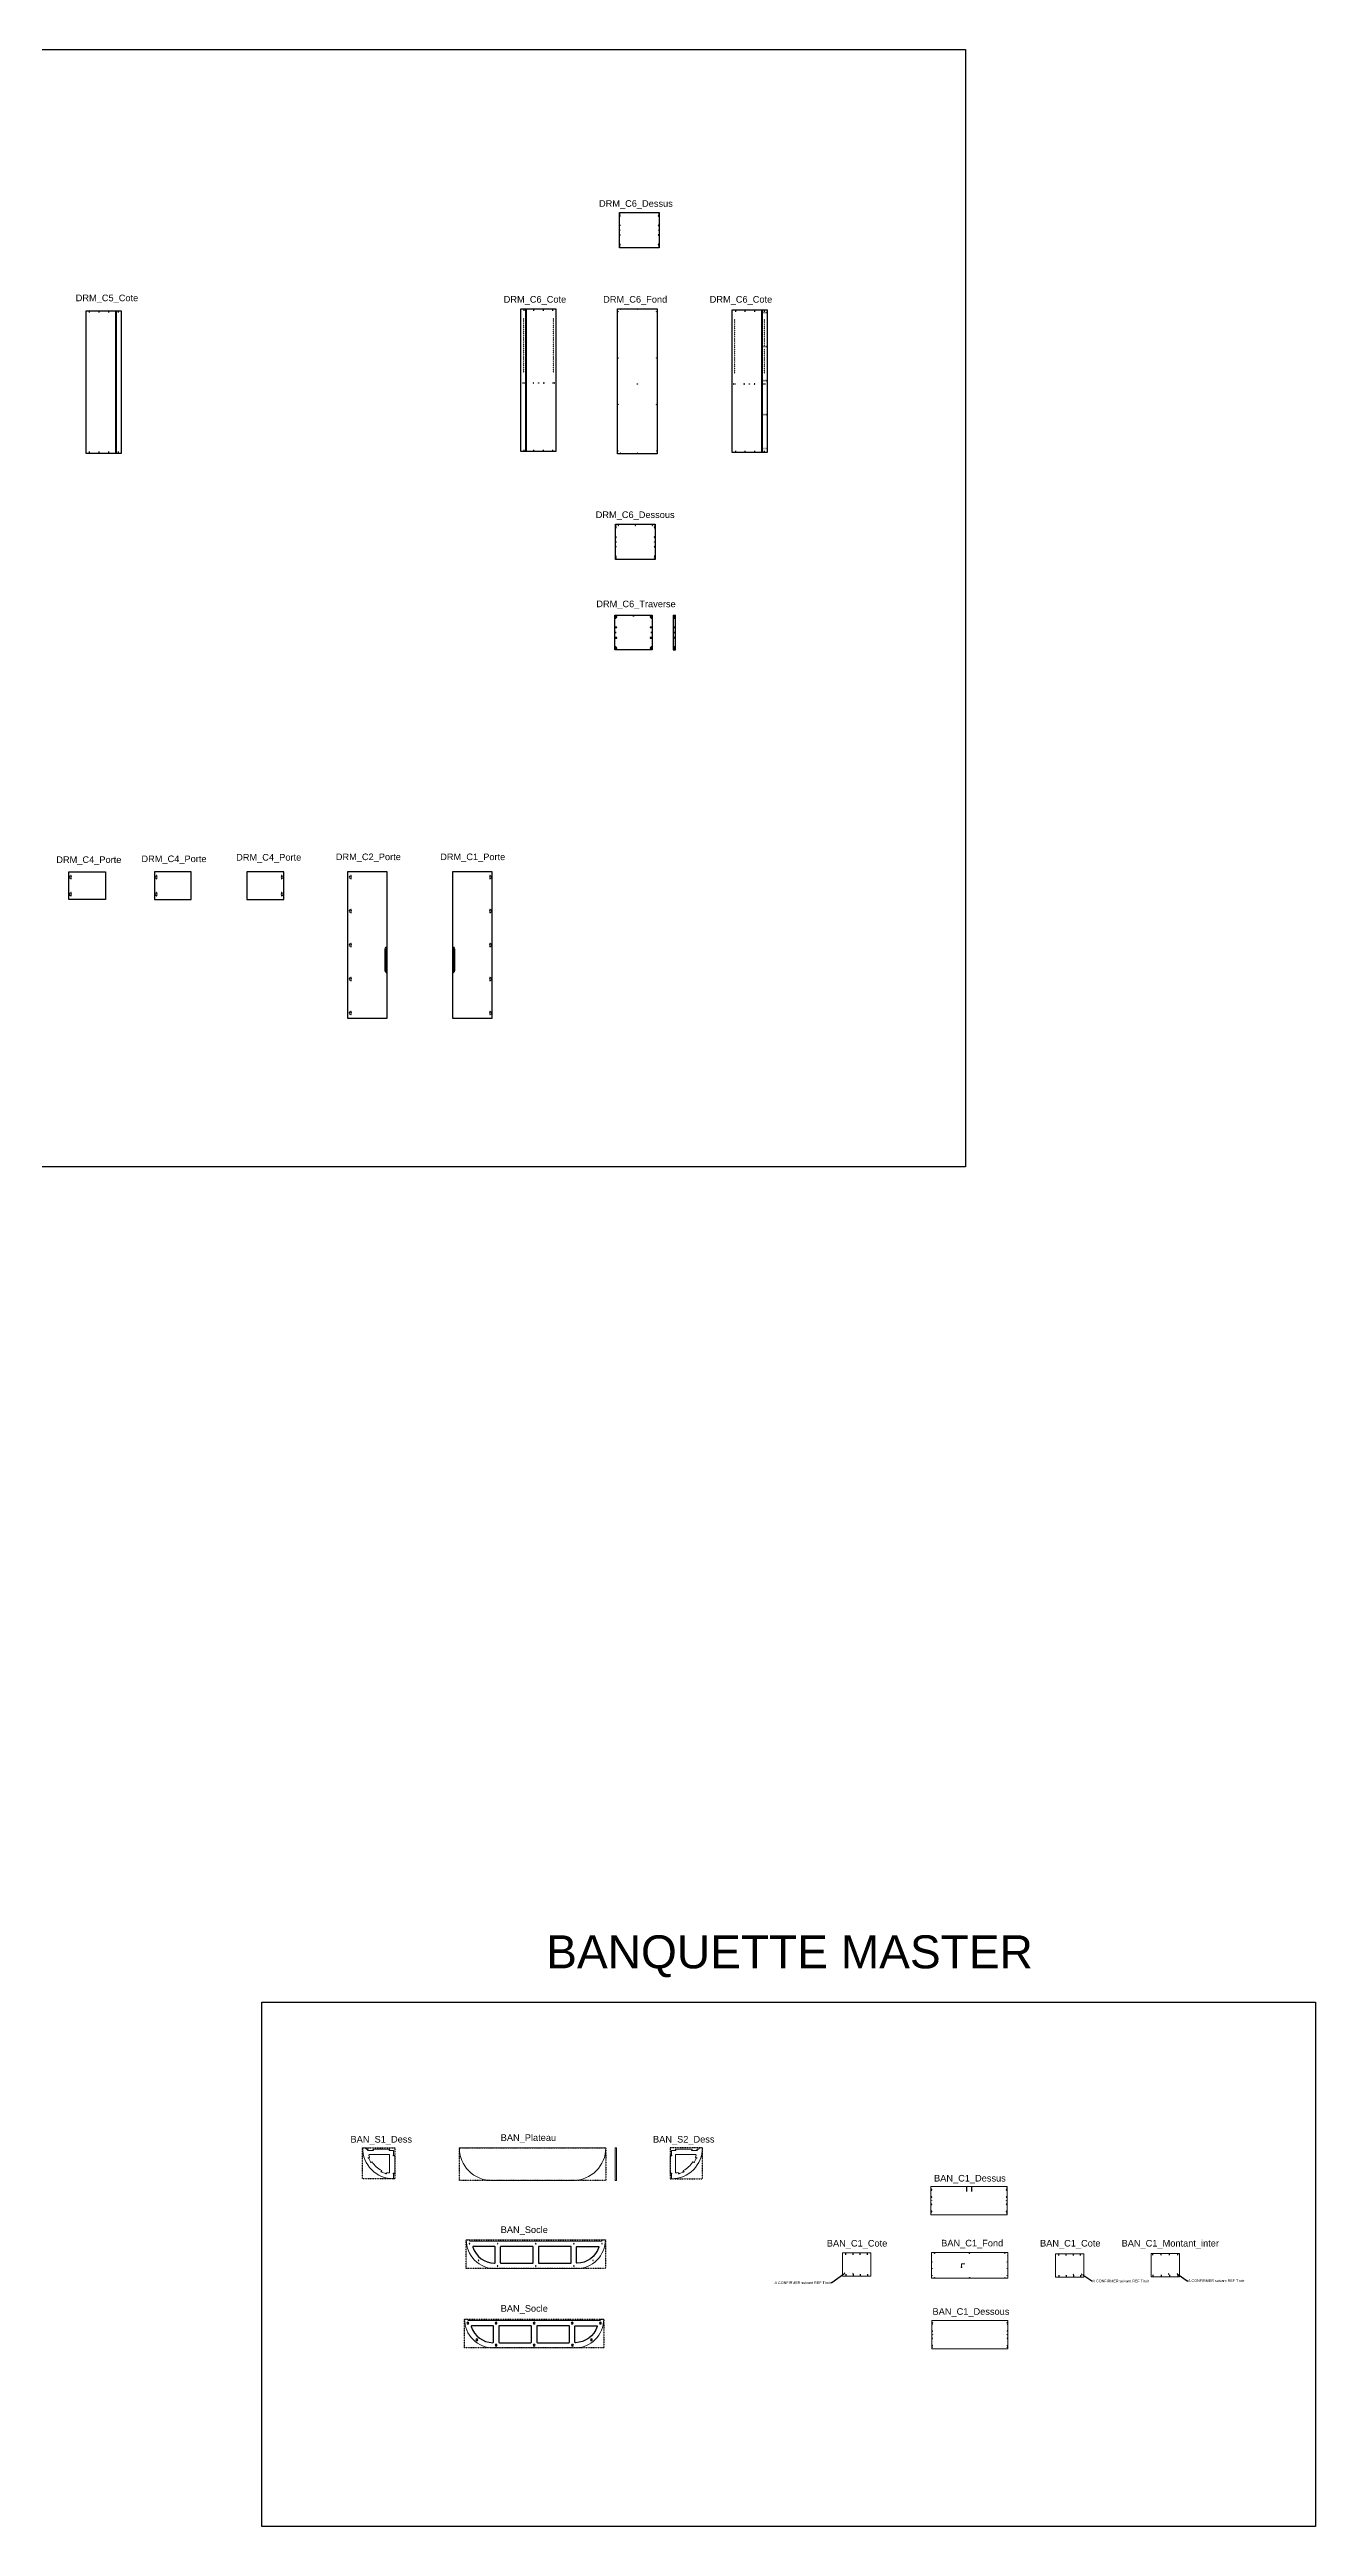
# Model space of a CAD drawing. Header units: millimetres. Extents: x 22572 to 140558, y -12987 to 35546.
# Drawn here: x 121379 to 140558, y -2994 to 34524 of the extents above; entities that cross this region are included whole.
import ezdxf
from ezdxf import colors
from ezdxf.entities.mleader import LeaderData, LeaderLine
from ezdxf.math import Vec2, Vec3

# ---------------------------------------------------------------- set-up
doc = ezdxf.new("R2010")
doc.units = ezdxf.units.MM
doc.linetypes.add('_..__..__..__.._', pattern=[1.8, 0.9, -0.9])
doc.linetypes.add('________________', pattern=[0])
for name, color, linetype in [('Brut', 92, '_..__..__..__.._'), ('Parcours', 30, 'Continuous'), ('Percage 35 prof.14', 54, 'Continuous'), ('Percage 4 prof.total', 20, 'Continuous'), ('Percage 5 prof.9', 200, 'Continuous'), ('Percage 8 prof.14', 160, 'Continuous'), ('Percage 8 prof.total', 240, 'Continuous'), ('Percage chant 10 prof.77', 160, 'Continuous'), ('Percage chant 8 prof.28', 10, 'Continuous'), ('Poche prof.16', 92, 'Continuous'), ('Pointage', 10, 'Continuous'), ('Rainure prof.11', 160, 'Continuous'), ('TEXTE', 7, 'Continuous')]:
    doc.layers.add(name, color=color, linetype=linetype)
doc.styles.add('MtXpl_IsonormD', font='I011000D.TTF')
doc.styles.add('Objet', font='arial.ttf', dxfattribs={"height": 100})
doc.styles.get("Standard").update_dxf_attribs({"font": 'arial.ttf', "height": 4})

msp = doc.modelspace()

# ---------------------------------------------------------------- hatches: boundary and pattern name
at = {"true_color": 0xe165e1}
msp.add_hatch(color=213, dxfattribs=at).paths.add_polyline_path([(135194, 932), (135194, 932), (135194, 932), (135194, 932), (135194, 932), (135194, 932), (135194, 932), (135194, 932), (135195, 932), (135195, 932), (135195, 932), (135195, 932), (135195, 932), (135195, 932), (135195, 932), (135195, 932), (135195, 932), (135195, 932), (135195, 932), (135195, 932), (135195, 933), (135195, 933), (135195, 933), (135195, 933), (135195, 933), (135195, 933), (135195, 933), (135195, 933), (135195, 933), (135195, 933), (135195, 933), (135194, 933), (135194, 933), (135194, 933), (135194, 933), (135194, 933), (135194, 933), (135194, 933), (135194, 933), (135194, 933), (135194, 933), (135194, 933), (135194, 933), (135194, 933), (135194, 933), (135193, 933), (135193, 933), (135193, 933), (135193, 933), (135193, 933), (135193, 933), (135193, 933), (135193, 933), (135193, 933), (135193, 933), (135193, 932), (135193, 932), (135193, 932), (135193, 932), (135193, 932), (135193, 932), (135193, 932), (135193, 932), (135193, 932), (135193, 932), (135193, 932), (135194, 932), (135194, 932), (135194, 932), (135194, 932), (135194, 932), (135194, 932)])

# ---------------------------------------------------------------- linework, layer by layer
for p, q in [((129996, 27333), (129996, 27314)), ((129996, 27314), (129999, 27314)), ((129999, 27314), (129999, 27333)), ((130252, 27333), (130252, 27314)), ((130252, 27314), (130255, 27314)), ((130255, 27314), (130255, 27333)), ((130509, 27333), (130509, 27314)), ((130509, 27314), (130512, 27314)), ((130512, 27314), (130512, 27333)), ((129972, 25935), (129944, 25935)), ((129944, 25927), (129972, 25927)), ((129963, 25912), (129944, 25912)), ((129944, 25909), (129963, 25909)), ((129963, 25909), (129963, 25912)), ((129972, 25931), (129972, 25935)), ((129972, 25927), (129972, 25931)), ((130225, 25956), (130225, 25937)), ((130225, 25937), (130228, 25937)), ((130228, 25937), (130228, 25956)), ((130481, 25935), (130481, 25927)), ((130509, 25935), (130481, 25935)), ((130481, 25927), (130509, 25927)), ((130490, 25912), (130490, 25909)), ((130509, 25912), (130490, 25912)), ((130490, 25909), (130509, 25909)), ((130825, 25956), (130863, 25956)), ((130825, 25956), (130825, 25432)), ((130842, 25956), (130842, 25937)), ((130842, 25937), (130845, 25937)), ((130845, 25937), (130845, 25956)), ((130863, 25432), (130863, 25956)), ((129972, 25776), (129944, 25776)), ((129944, 25768), (129972, 25768)), ((129963, 25695), (129944, 25695)), ((129944, 25692), (129963, 25692)), ((129972, 25618), (129944, 25618)), ((129944, 25610), (129972, 25610)), ((129963, 25692), (129963, 25695)), ((129972, 25772), (129972, 25776)), ((129972, 25768), (129972, 25772)), ((129972, 25614), (129972, 25618)), ((129972, 25610), (129972, 25614)), ((130481, 25776), (130481, 25768)), ((130509, 25776), (130481, 25776)), ((130481, 25768), (130509, 25768)), ((130481, 25618), (130481, 25610)), ((130509, 25618), (130481, 25618)), ((130481, 25610), (130509, 25610)), ((130490, 25695), (130490, 25692)), ((130509, 25695), (130490, 25695)), ((130490, 25692), (130509, 25692)), ((129963, 25478), (129944, 25478)), ((129944, 25475), (129963, 25475)), ((129972, 25460), (129944, 25460)), ((129944, 25452), (129972, 25452)), ((129963, 25475), (129963, 25478)), ((129972, 25456), (129972, 25460)), ((129972, 25452), (129972, 25456)), ((130481, 25460), (130481, 25452)), ((130509, 25460), (130481, 25460)), ((130481, 25452), (130509, 25452)), ((130490, 25478), (130490, 25475)), ((130509, 25478), (130490, 25478)), ((130490, 25475), (130509, 25475)), ((130825, 25432), (130863, 25432))]:
    msp.add_line(p, q)
at = {"color": 254, "linetype": '________________', "lineweight": 9, "true_color": 0xf0b1f0}
msp.add_line((135194, 932), (135198, 985), dxfattribs=at)
at = {"color": 213, "linetype": '________________', "lineweight": 9, "true_color": 0xe165e1}
msp.add_line((135198, 985), (135244, 985), dxfattribs=at)
for points in [[(95068, 34524), (135256, 34524), (135256, 17599), (95068, 17599)], [(130615, 32055), (130615, 31521), (130012, 31521), (130012, 32055)], [(121932, 28407), (121932, 30567), (122466, 30567), (122466, 28407)], [(129051, 30595), (129051, 28435), (128518, 28435), (128518, 30595)], [(129982, 28401), (129982, 30599), (130585, 30599), (130585, 28401)], [(132253, 30580), (132253, 28420), (131720, 28420), (131720, 30580)], [(130555, 27333), (130555, 26799), (129952, 26799), (129952, 27333)], [(130509, 25956), (130509, 25432), (129944, 25432), (129944, 25956)], [(121672, 21650), (121672, 22068), (122229, 22068), (122229, 21650)], [(123527, 21650), (123527, 22068), (122970, 22068), (122970, 21650)], [(124928, 21650), (124928, 22068), (124371, 22068), (124371, 21650)], [(126493, 19850), (126493, 22068), (125893, 22068), (125893, 19850)], [(127486, 19850), (128086, 19850), (128086, 22068), (127486, 22068)], [(124595, 4946), (140558, 4946), (140558, -2994), (124595, -2994)]]:
    msp.add_lwpolyline(points, close=True)
at = {"extrusion": (0, 0, -1)}
for points in [[(-126464, 20881, 0.229416), (-126493, 20940)], [(-127486, 20940, 0.229416), (-127515, 20881)], [(-126493, 20530, 0.229416), (-126464, 20589)], [(-127515, 20589, 0.229416), (-127486, 20530)]]:
    msp.add_lwpolyline(points, format="xyb", dxfattribs=at)
for points in [[(126464, 20589), (126464, 20881)], [(127515, 20881), (127515, 20589)]]:
    msp.add_lwpolyline(points)
for points in [[(126493, 20930, 0.392393), (126474, 20910), (126474, 20560, 0.392393), (126493, 20540)], [(127486, 20540, 0.392393), (127505, 20560), (127505, 20910, 0.392393), (127486, 20930)]]:
    msp.add_lwpolyline(points, format="xyb")
at = {"color": 7, "linetype": '________________', "lineweight": 9}
for points in [[(126589, 2274, -0.414714), (126122, 2741), (126172, 2741), (126172, 2731, 0.414214), (126182, 2721), (126202, 2721), (126202, 2702), (126282, 2702), (126282, 2721), (126528, 2721), (126528, 2702), (126589, 2702), (126589, 2622), (126609, 2622), (126609, 2355), (126589, 2355), (126589, 2274), (126589, 2274)], [(127586, 2740), (127588, 2740), (129805, 2740), (129806, 2740, -0.414214), (129313, 2247), (128079, 2247, -0.41637), (127588, 2740)], [(130803, 2274, 0.414714), (131271, 2741), (131221, 2741), (131221, 2731, -0.414214), (131211, 2721), (131191, 2721), (131191, 2702), (131110, 2702), (131110, 2721), (130864, 2721), (130864, 2702), (130803, 2702), (130803, 2622), (130784, 2622), (130784, 2355), (130803, 2355), (130803, 2274), (130804, 2274)]]:
    msp.add_lwpolyline(points, format="xyb", dxfattribs=at)
for points in [[(126480, 2348), (126487, 2368, 0.019387), (126517, 2361, 0.470034), (126529, 2371), (126529, 2631, 0.414214), (126519, 2641), (126228, 2641, 0.503847), (126218, 2628, 0.019387), (126228, 2600), (126210, 2590), (126247, 2519), (126265, 2529, 0.129878), (126412, 2397), (126405, 2377)], [(129967, 2247), (129950, 2247, -0.414214), (129949, 2248), (129949, 2740), (129950, 2740), (129967, 2740), (129969, 2740), (129969, 2248, -0.414214)], [(130913, 2348), (130905, 2368, -0.019387), (130876, 2361, -0.470034), (130864, 2371), (130864, 2631, -0.414214), (130874, 2641), (131164, 2641, -0.503847), (131174, 2628, -0.019387), (131164, 2600), (131183, 2590), (131146, 2519), (131127, 2529, -0.129878), (130980, 2397), (130988, 2377)], [(129740, 1329), (127752, 1329, -0.414214), (127742, 1339), (127742, 1349), (127692, 1349, 0.414214), (128129, 912), (129363, 912, 0.414214), (129800, 1349), (129750, 1349), (129750, 1339, -0.414214)], [(129715, 127), (127727, 127, -0.414214), (127717, 137), (127717, 147), (127667, 147, 0.414214), (128104, -290), (129338, -290, 0.414214), (129775, 147), (129725, 147), (129725, 137, -0.414214)]]:
    msp.add_lwpolyline(points, format="xyb", close=True, dxfattribs=at)
for points in [[(135887, 1727), (134731, 1727), (134731, 2154), (135887, 2154)], [(133821, 799), (133393, 799), (133393, 1151), (133821, 1151)], [(134741, 765), (134741, 1155), (135897, 1155), (135897, 765)], [(136621, 784), (136621, 1136), (137049, 1136), (137049, 784)], [(138069, 789), (138069, 1141), (138497, 1141), (138497, 789)], [(135900, -303), (134744, -303), (134744, 124), (135900, 124)]]:
    msp.add_lwpolyline(points, close=True, dxfattribs=at)
at = {"extrusion": (0, 0, -1)}
for centre in [(-130844, 25931), (-130844, 25772), (-130844, 25614), (-130844, 25456)]:
    msp.add_circle(centre, 4, dxfattribs=at)
for centre in [(130844, 25911), (130844, 25693), (130844, 25476)]:
    msp.add_circle(centre, 1.5)
at = {"color": 7}
msp.add_point((135194, 932), dxfattribs=at)
at = {"layer": 'Brut'}
for points in [[(126122, 2741), (126609, 2741), (126609, 2274), (126122, 2274)], [(127588, 2740), (129805, 2740), (129805, 2247), (127588, 2247)], [(131271, 2741), (130784, 2741), (130784, 2274), (131271, 2274)], [(127692, 1349), (129800, 1349), (129800, 912), (127692, 912)], [(127667, 147), (129775, 147), (129775, -290), (127667, -290)]]:
    msp.add_lwpolyline(points, close=True, dxfattribs=at)
at = {"layer": 'Parcours'}
for points in [[(128119, 992, 0.422681), (128129, 1002), (128129, 1239, 0.414214), (128119, 1249), (127800, 1249, 0.512176), (127791, 1236, 0.31466), (128119, 992)], [(129373, 992, -0.422681), (129363, 1002), (129363, 1239, -0.414214), (129373, 1249), (129692, 1249, -0.512176), (129702, 1236, -0.31466), (129373, 992)], [(128094, -210, 0.422681), (128104, -200), (128104, 37, 0.414214), (128094, 47), (127775, 47, 0.512176), (127766, 33, 0.31466), (128094, -210)], [(129348, -210, -0.422681), (129338, -200), (129338, 37, -0.414214), (129348, 47), (129667, 47, -0.512176), (129677, 33, -0.31466), (129348, -210)]]:
    msp.add_lwpolyline(points, format="xyb", dxfattribs=at)
for points in [[(128219, 1249, 0.414214), (128209, 1239), (128209, 1002, 0.414214), (128219, 992), (128696, 992, 0.414214), (128706, 1002), (128706, 1239, 0.414214), (128696, 1249)], [(128796, 1249, 0.414214), (128786, 1239), (128786, 1002, 0.414214), (128796, 992), (129273, 992, 0.414214), (129283, 1002), (129283, 1239, 0.414214), (129273, 1249)], [(128194, 47, 0.414214), (128184, 37), (128184, -200, 0.414214), (128194, -210), (128671, -210, 0.414214), (128681, -200), (128681, 37, 0.414214), (128671, 47)], [(128771, 47, 0.414214), (128761, 37), (128761, -200, 0.414214), (128771, -210), (129248, -210, 0.414214), (129258, -200), (129258, 37, 0.414214), (129248, 47)]]:
    msp.add_lwpolyline(points, format="xyb", close=True, dxfattribs=at)
at = {"layer": 'Percage 35 prof.14', "transparency": 33554687, "extrusion": (0, 0, -1)}
for centre in [(-121695, 21988), (-122994, 21988), (-124906, 21988), (-125937, 21988), (-128064, 21988), (-121695, 21730), (-122994, 21730), (-124906, 21730), (-125937, 21474), (-128064, 21474), (-125937, 20959), (-128064, 20959), (-125937, 20445), (-128064, 20445), (-125937, 19930), (-128064, 19930)]:
    msp.add_circle(centre, 17.5, dxfattribs=at)
at = {"layer": 'Percage 4 prof.total', "transparency": 33554687}
for centre in [(130022, 32030), (130606, 32030), (130022, 31788), (130022, 31546), (130606, 31788), (130606, 31546), (129992, 30554), (130027, 30589), (130284, 30589), (130540, 30589), (130576, 30554), (129992, 29851), (130576, 29851), (128572, 29474), (128789, 29474), (129006, 29474), (130284, 29459), (131765, 29459), (131982, 29459), (132199, 29459), (129992, 29148), (130576, 29148), (129992, 28446), (130027, 28410), (130284, 28410), (130540, 28410), (130576, 28446), (129962, 27308), (129962, 27066), (130546, 27308), (130546, 27066), (129962, 26824), (130546, 26824), (134741, 2130), (134741, 1941), (135878, 2130), (135878, 1941), (134741, 1752), (135878, 1752), (134786, 1145), (135319, 1145), (135852, 1145), (134751, 1110), (134751, 1010), (134751, 910), (134751, 810), (134786, 774), (135319, 774), (135852, 774), (135888, 1110), (135888, 1010), (135888, 910), (135888, 810), (134753, 99), (135890, 99), (134753, -90), (134753, -279), (135890, -90), (135890, -279)]:
    msp.add_circle(centre, 2, dxfattribs=at)
at = {"layer": 'Percage 5 prof.9', "transparency": 33554687, "extrusion": (0, 0, -1)}
for centre in [(-128564, 30444), (-128564, 30412), (-129011, 30444), (-129011, 30412), (-131760, 30429), (-131760, 30397), (-132202, 30539), (-132207, 30429), (-132207, 30397), (-132234, 30539), (-128564, 30380), (-128564, 30348), (-128564, 30316), (-128564, 30284), (-128564, 30252), (-128564, 30220), (-128564, 30188), (-128564, 30156), (-128564, 30124), (-128564, 30092), (-128564, 30060), (-128564, 30028), (-129011, 30380), (-129011, 30348), (-129011, 30316), (-129011, 30284), (-129011, 30252), (-129011, 30220), (-129011, 30188), (-129011, 30156), (-129011, 30124), (-129011, 30092), (-129011, 30060), (-129011, 30028), (-131760, 30365), (-131760, 30333), (-131760, 30301), (-131760, 30269), (-131760, 30237), (-131760, 30205), (-131760, 30173), (-131760, 30141), (-131760, 30109), (-131760, 30077), (-131760, 30045), (-131760, 30013), (-132202, 30024), (-132207, 30365), (-132207, 30333), (-132207, 30301), (-132207, 30269), (-132207, 30237), (-132207, 30205), (-132207, 30173), (-132207, 30141), (-132207, 30109), (-132207, 30077), (-132207, 30045), (-132234, 30024), (-128564, 29996), (-128564, 29964), (-128564, 29932), (-128564, 29900), (-128564, 29868), (-128564, 29836), (-128564, 29804), (-128564, 29772), (-128564, 29740), (-128564, 29708), (-128564, 29676), (-128564, 29644), (-129011, 29996), (-129011, 29964), (-129011, 29932), (-129011, 29900), (-129011, 29868), (-129011, 29836), (-129011, 29804), (-129011, 29772), (-129011, 29740), (-129011, 29708), (-129011, 29676), (-129011, 29644), (-131760, 29981), (-131760, 29949), (-131760, 29917), (-131760, 29885), (-131760, 29853), (-131760, 29821), (-131760, 29789), (-131760, 29757), (-131760, 29725), (-131760, 29693), (-131760, 29661), (-132207, 29981), (-132207, 29949), (-132207, 29917), (-132207, 29885), (-132207, 29853), (-132207, 29821), (-132207, 29789), (-132207, 29757), (-132207, 29725), (-132207, 29693), (-132207, 29661), (-131760, 29629), (-132202, 29510), (-132207, 29629), (-132234, 29510), (-132202, 28995), (-132234, 28995), (-132202, 28481), (-132234, 28481)]:
    msp.add_circle(centre, 2.5, dxfattribs=at)
at = {"layer": 'Percage 5 prof.9', "extrusion": (0, 0, -1)}
for centre in [(-133426, 840), (-133554, 840), (-136888, 825), (-137016, 825), (-138336, 830), (-138464, 830)]:
    msp.add_circle(centre, 2.5, dxfattribs=at)
at = {"layer": 'Percage 8 prof.14', "transparency": 33554687, "extrusion": (0, 0, -1)}
for centre in [(-130022, 32005), (-130606, 32005), (-130022, 31860), (-130022, 31716), (-130022, 31571), (-130606, 31860), (-130606, 31716), (-130606, 31571), (-128552, 29474), (-128710, 29474), (-128868, 29474), (-129026, 29474), (-131745, 29459), (-131903, 29459), (-132061, 29459), (-132219, 29459), (-129962, 27283), (-129962, 27138), (-130546, 27283), (-130546, 27138), (-129962, 26993), (-129962, 26849), (-130546, 26993), (-130546, 26849), (-134741, 2105), (-134741, 1996), (-134741, 1886), (-135878, 2105), (-135878, 1996), (-135878, 1886), (-134741, 1777), (-135878, 1777), (-134753, 74), (-135890, 74), (-134753, -35), (-134753, -145), (-134753, -254), (-135890, -35), (-135890, -145), (-135890, -254)]:
    msp.add_circle(centre, 4, dxfattribs=at)
at = {"layer": 'Percage 8 prof.total'}
for centre in [(126204, 2705), (126280, 2705), (126531, 2705), (126592, 2624), (130801, 2624), (130862, 2705), (131113, 2705), (131188, 2705), (126213, 2589), (126248, 2522), (126408, 2378), (126478, 2351), (126592, 2352), (130801, 2352), (130914, 2351), (130984, 2378), (131145, 2522), (131180, 2589), (127717, 87), (128144, 87), (128721, 87), (129298, 87), (129725, 87), (127854, -165), (128144, -250), (128721, -250), (129301, -250), (129588, -165)]:
    msp.add_circle(centre, 4, dxfattribs=at)
at = {"layer": 'Percage 8 prof.total', "extrusion": (0, 0, -1)}
for centre in [(-127742, 1289), (-128169, 1289), (-128746, 1289), (-129323, 1289), (-129750, 1289), (-127879, 1037), (-128167, 952), (-128746, 952), (-129323, 952), (-129613, 1037)]:
    msp.add_circle(centre, 4, dxfattribs=at)
at = {"layer": 'Percage chant 10 prof.77'}
for p, q in [((135270, 2154), (135270, 2078)), ((135349, 2154), (135349, 2078))]:
    msp.add_line(p, q, dxfattribs=at)
at = {"layer": 'Percage chant 8 prof.28'}
for p, q in [((121982, 30567), (121982, 30539)), ((122127, 30567), (122127, 30539)), ((122272, 30567), (122272, 30539)), ((122417, 30567), (122417, 30539)), ((128567, 30595), (128567, 30567)), ((128712, 30595), (128712, 30567)), ((128856, 30595), (128856, 30567)), ((129001, 30595), (129001, 30567)), ((131770, 30580), (131770, 30552)), ((131914, 30580), (131914, 30552)), ((132059, 30580), (132059, 30552)), ((132204, 30580), (132204, 30552)), ((121982, 28435), (121982, 28407)), ((122127, 28435), (122127, 28407)), ((122272, 28435), (122272, 28407)), ((122417, 28435), (122417, 28407)), ((128567, 28463), (128567, 28435)), ((128712, 28463), (128712, 28435)), ((128856, 28463), (128856, 28435)), ((129001, 28463), (129001, 28435)), ((131770, 28448), (131770, 28420)), ((131914, 28448), (131914, 28420)), ((132059, 28448), (132059, 28420)), ((132204, 28448), (132204, 28420)), ((129972, 25931), (129944, 25931)), ((130509, 25931), (130481, 25931)), ((129972, 25772), (129944, 25772)), ((129972, 25614), (129944, 25614)), ((130509, 25772), (130481, 25772)), ((130509, 25614), (130481, 25614)), ((129972, 25456), (129944, 25456)), ((130509, 25456), (130481, 25456)), ((133443, 1123), (133443, 1151)), ((133552, 1123), (133552, 1151)), ((133662, 1123), (133662, 1151)), ((133771, 1123), (133771, 1151)), ((136671, 1108), (136671, 1136)), ((136780, 1108), (136780, 1136)), ((136890, 1108), (136890, 1136)), ((136999, 1108), (136999, 1136)), ((138094, 1113), (138094, 1141)), ((138220, 1113), (138220, 1141)), ((138346, 1113), (138346, 1141)), ((138472, 1113), (138472, 1141)), ((133443, 827), (133443, 799)), ((133552, 827), (133552, 799)), ((133662, 827), (133662, 799)), ((133771, 827), (133771, 799)), ((136671, 812), (136671, 784)), ((136780, 812), (136780, 784)), ((136890, 812), (136890, 784)), ((136999, 812), (136999, 784)), ((138094, 817), (138094, 789)), ((138220, 817), (138220, 789)), ((138346, 817), (138346, 789)), ((138472, 817), (138472, 789))]:
    msp.add_line(p, q, dxfattribs=at)
at = {"layer": 'Poche prof.16', "extrusion": (0, 0, -1)}
for centre in [(-127717, 87), (-128144, 87), (-128721, 87), (-129298, 87), (-129725, 87), (-127854, -165), (-128144, -250), (-128721, -250), (-129301, -250), (-129588, -165)]:
    msp.add_circle(centre, 14, dxfattribs=at)
at = {"layer": 'Pointage', "transparency": 33554687, "extrusion": (0, 0, -1)}
for centre in [(-121704, 22011), (-121704, 21966), (-123003, 22011), (-123003, 21966), (-124896, 22011), (-124896, 21966), (-125946, 22011), (-125946, 21966), (-128054, 22011), (-128054, 21966), (-121704, 21753), (-121704, 21708), (-123003, 21753), (-123003, 21708), (-124896, 21753), (-124896, 21708), (-125946, 21496), (-125946, 21451), (-128054, 21496), (-128054, 21451), (-125946, 20982), (-125946, 20937), (-128054, 20982), (-128054, 20937), (-125946, 20467), (-125946, 20422), (-128054, 20467), (-128054, 20422), (-125946, 19953), (-125946, 19908), (-128054, 19953), (-128054, 19908)]:
    msp.add_circle(centre, 2.5, dxfattribs=at)
at = {"layer": 'Rainure prof.11'}
for p, q in [((122378, 30567), (122378, 28407)), ((122396, 28407), (122396, 30567)), ((128588, 30595), (128588, 28435)), ((128606, 28435), (128606, 30595)), ((132165, 30580), (132165, 28420)), ((132183, 28420), (132183, 30580))]:
    msp.add_line(p, q, dxfattribs=at)

# ---------------------------------------------------------------- texts
at = {"color": 213, "true_color": 0xe165e1, "style": 'MtXpl_IsonormD'}
msp.add_text('BAN_C1_Fond applique', height=3.5, dxfattribs=at).set_placement((135198, 987))
at = {"layer": 'TEXTE', "transparency": 33554687, "style": 'Objet'}
for s, width, insert, char_height, attachment_point in [('DRM_C6_Dessus', 867.25, (129704, 32242), 100, 1), ('DRM_C5_Cote', 867.25, (121776, 30812), 100, 1), ('DRM_C6_Cote', 867.25, (128260, 30790), 100, 1), ('DRM_C6_Fond', 867.25, (129767, 30790), 100, 1), ('DRM_C6_Cote', 867.25, (131381, 30790), 100, 1), ('DRM_C6_Dessous', 867.25, (129654, 27528), 100, 1), ('DRM_C6_Traverse', 867.25, (129663, 26177), 100, 1), ('DRM_C4_Porte', 867.25, (121482, 22303), 100, 1), ('DRM_C4_Porte', 867.25, (122772, 22316), 100, 1), ('DRM_C4_Porte', 867.25, (124207, 22339), 100, 1), ('DRM_C2_Porte', 867.25, (125716, 22346), 100, 1), ('DRM_C1_Porte', 867.25, (127298, 22346), 100, 1), ('\\pi4031.13095;BANQUETTE MASTER', 15376.04, (124873, 5960), 500, 1), ('BAN_S1_Dess', 867.25, (125939, 2921), 100, 1), ('BAN_Plateau', 867.25, (128215, 2946), 100, 1), ('BAN_S2_Dess', 867.25, (131454, 2921), 100, 3), ('BAN_C1_Dessus', 867.25, (134780, 2331), 100, 1), ('BAN_Socle', 867.25, (128215, 1551), 100, 1), ('BAN_C1_Cote', 867.25, (133156, 1346), 100, 1), ('BAN_C1_Fond', 867.25, (134888, 1348), 100, 1), ('BAN_C1_Cote', 867.25, (136386, 1346), 100, 1), ('BAN_C1_Montant_inter', 867.25, (137621, 1346), 100, 1), ('BAN_Socle', 867.25, (128215, 359), 100, 1), ('BAN_C1_Dessous', 867.25, (134757, 312), 100, 1)]:
    msp.add_mtext_dynamic_manual_height_columns(s, width=width, gutter_width=500, heights=[0], dxfattribs=dict(at, insert=insert, char_height=char_height, attachment_point=attachment_point))

# ---------------------------------------------------------------- leaders
at = {"layer": 'TEXTE'}
ml = msp.add_multileader_mtext('Standard', dxfattribs=at)
ml.set_content('{\\C256;A CONFIRMER suivant REF Tiroir }', color=256)
ml.set_leader_properties()
ml.build(insert=Vec2(0, 0))
ml.multileader.update_dxf_attribs({"dogleg_length": 10, "arrow_head_size": 20})
ctx = ml.context
ctx.base_point, ctx.char_height, ctx.arrow_head_size, ctx.landing_gap_size, ctx.plane_origin = Vec3(132363, 698), 40, 20, 1, Vec3(133427, 839)
notes = []
notes.append((ctx, [(0, (1, 1, 0), (133230, 698), (-1, 0), 10, [(0, [(133427, 839)], 0, [])])]))
ctx.mtext.insert, ctx.mtext.flow_direction = Vec3(132364, 718), 5
ml = msp.add_multileader_mtext('Standard', dxfattribs=at)
ml.set_content('A CONFIRMER suivant REF Tiroir ', color=256)
ml.set_leader_properties()
ml.build(insert=Vec2(0, 0))
ml.multileader.update_dxf_attribs({"dogleg_length": 10, "arrow_head_size": 20})
ctx = ml.context
ctx.base_point, ctx.char_height, ctx.arrow_head_size, ctx.landing_gap_size, ctx.plane_origin = Vec3(137182, 725), 40, 20, 1, Vec3(137017, 828)
notes.append((ctx, [(0, (1, 1, 0), (137172, 725), (1, 0), 10, [(0, [(137017, 828)], 0, [])])]))
ctx.mtext.insert, ctx.mtext.flow_direction = Vec3(137183, 745), 5
ml = msp.add_multileader_mtext('Standard', dxfattribs=at)
ml.set_content('A CONFIRMER suivant REF Tiroir ', color=256)
ml.set_leader_properties()
ml.build(insert=Vec2(0, 0))
ml.multileader.update_dxf_attribs({"dogleg_length": 10, "arrow_head_size": 20})
ctx = ml.context
ctx.base_point, ctx.char_height, ctx.arrow_head_size, ctx.landing_gap_size, ctx.plane_origin = Vec3(138627, 729), 40, 20, 1, Vec3(138461, 832)
notes.append((ctx, [(0, (1, 1, 0), (138617, 729), (1, 0), 10, [(0, [(138461, 832)], 0, [])])]))
ctx.mtext.insert, ctx.mtext.flow_direction = Vec3(138628, 749), 5
for ctx, leaders in notes:
    for number, flags, end, landing, length, lines in leaders:
        leader = LeaderData()
        leader.index, (leader.has_last_leader_line, leader.has_dogleg_vector, leader.attachment_direction) = number, flags
        leader.last_leader_point, leader.dogleg_vector, leader.dogleg_length = Vec3(end), Vec3(landing), length
        for number, points, colour, breaks in lines:
            line = LeaderLine()
            line.index, line.vertices, line.color, line.breaks = number, Vec3.list(points), colors.encode_raw_color(colour), breaks
            leader.lines.append(line)
        ctx.leaders.append(leader)

doc.saveas('drawing.dxf')
